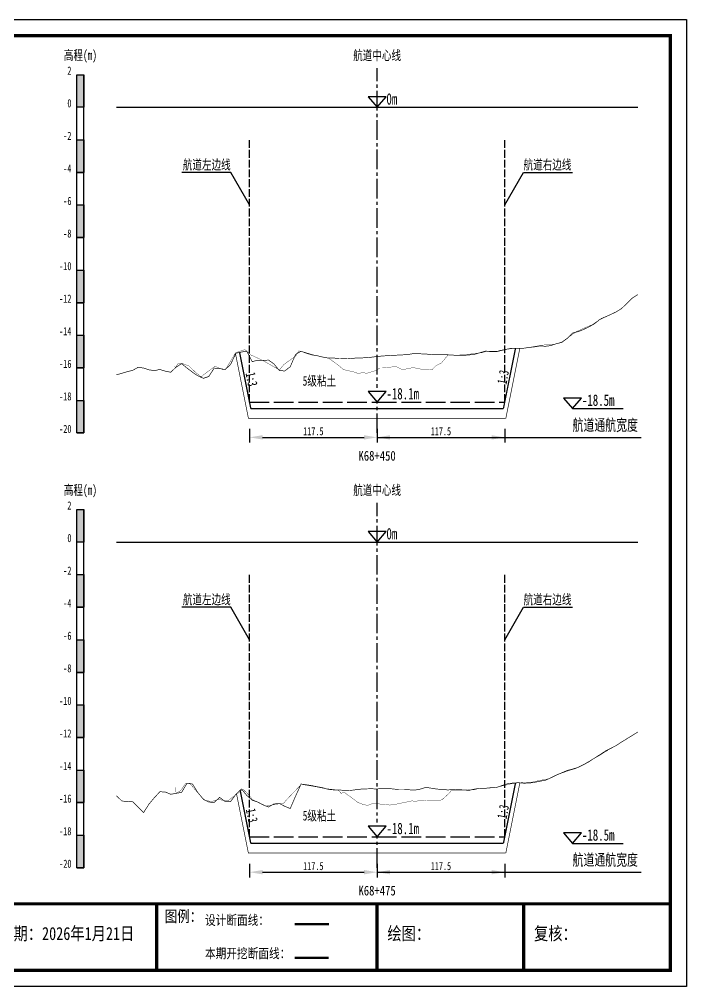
# Model space of a CAD drawing. Header units: millimetres. Extents: x 0 to 1680, y -8762 to 0.
# Drawn here: x 215.2 to 420, y -4752 to -4455 of the extents above; entities that cross this region are included whole.
import ezdxf
from ezdxf.enums import TextEntityAlignment as Align

# ---------------------------------------------------------------- set-up
doc = ezdxf.new("R2010")
doc.units = ezdxf.units.MM
doc.linetypes.add('ACAD_ISO02W100', pattern=[15, 12, -3])
doc.linetypes.add('CENTER2', pattern=[1.125, 0.75, -0.125, 0.125, -0.125])
for name, color, linetype in [('0-桩号', 1, 'Continuous'), ('0-航道左右边线标注', 8, 'Continuous'), ('1-疏浚底高', 7, 'Continuous'), ('1-通航宽度', 7, 'Continuous'), ('1-通航底高', 7, 'Continuous'), ('202601', 5, 'Continuous'), ('DMX', 20, 'Continuous'), ('L1', 7, 'Continuous'), ('图幅外框线', 145, 'Continuous'), ('地质分层', 6, 'Continuous'), ('坡比', 1, 'Continuous'), ('尺寸标注', 1, 'Continuous'), ('开挖线', 4, 'Continuous'), ('标尺', 7, 'Continuous'), ('超挖线', 3, 'Continuous'), ('辅助框', 7, 'Continuous'), ('通航底面线', 7, 'ACAD_ISO02W100')]:
    doc.layers.add(name, color=color, linetype=linetype)
doc.styles.get("Standard").update_dxf_attribs({"font": 'arial.ttf'})
doc.styles.add('仿宋', font='仿宋_GB2312.ttf', dxfattribs={"width": 0.8})
doc.styles.add('仿宋GB2312', font='仿宋_GB2312.ttf', dxfattribs={"width": 0.7, "height": 2.5})
doc.styles.add('仿宋体', font='仿宋_GB2312.ttf', dxfattribs={"width": 0.8})
doc.dimstyles.new('2000', dxfattribs={"dimtxt": 3, "dimasz": 2.5, "dimexe": 1.25, "dimexo": 0.625, "dimtad": 1, "dimlfac": 2, "dimdsep": 46, "dimtxsty": 'Standard', "dimcen": 2.5, "dimadec": 0, "dimazin": 0, "dimtfac": 1, "dimtmove": 0, "dimatfit": 3, "dimfxl": 0, "dimarcsym": 0})

# ---------------------------------------------------------------- blocks, each defined once
blk = doc.blocks.new('标尺')
at = {"layer": '标尺', "linetype": 'Continuous'}
for points in [[(-2.116669999959413, 100), (0, 100), (0, 90), (-2.116669999959413, 90)], [(-2.116669999959413, 80), (0, 80), (0, 70), (-2.116669999959413, 70)], [(-2.116669999959413, 60), (0, 60), (0, 50), (-2.116669999959413, 50)], [(-2.116669999959413, 40), (0, 40), (0, 30), (-2.116669999959413, 30)], [(-2.116669999959413, 20), (0, 20), (0, 10), (-2.116669999959413, 10)], [(-2.116669999959413, 0), (0, 0), (0, -10), (-2.116669999959413, -10)]]:
    blk.add_hatch(color=256, dxfattribs=at).paths.add_polyline_path(points)
for p, q in [((-2.116669999959413, -10), (-2.116669999959413, 100)), ((0, -10), (0, 100)), ((-2.116669999959413, 80), (0, 80)), ((-2.116669999959413, 70), (0, 70)), ((-2.116669999959413, 60), (0, 60)), ((-2.116669999959413, 50), (0, 50)), ((-2.116669999959413, 40), (0, 40)), ((-2.116669999959413, 30), (0, 30)), ((-2.116669999959413, 20), (0, 20)), ((-2.116669999959413, 10), (0, 10)), ((-2.116669999959413, 0), (0, 0)), ((-2.116669999959413, -10), (0, -10))]:
    blk.add_line(p, q, dxfattribs=at)
at = {"layer": '标尺'}
for points in [[(-2.116669999959413, 100), (0, 100), (0, 90), (-2.116669999959413, 90)], [(-2.116669999959413, 100), (0, 100), (0, 90), (-2.116669999959413, 90)], [(-2.116669999959413, 80), (0, 80), (0, 70), (-2.116669999959413, 70)], [(-2.116669999959413, 80), (0, 80), (0, 70), (-2.116669999959413, 70)], [(-2.116669999959413, 60), (0, 60), (0, 50), (-2.116669999959413, 50)], [(-2.116669999959413, 60), (0, 60), (0, 50), (-2.116669999959413, 50)], [(-2.116669999959413, 40), (0, 40), (0, 30), (-2.116669999959413, 30)], [(-2.116669999959413, 40), (0, 40), (0, 30), (-2.116669999959413, 30)], [(-2.116669999959413, 20), (0, 20), (0, 10), (-2.116669999959413, 10)], [(-2.116669999959413, 20), (0, 20), (0, 10), (-2.116669999959413, 10)], [(-2.116669999959413, 0), (0, 0), (0, -10), (-2.116669999959413, -10)], [(-2.116669999959413, 0), (0, 0), (0, -10), (-2.116669999959413, -10)]]:
    blk.add_lwpolyline(points, close=True, dxfattribs=at)
at = {"layer": '标尺', "style": '仿宋GB2312', "width": 0.7}
blk.add_text('高程(m)', height=3, dxfattribs=at).set_placement((-1.058334999950603, 106.0000000009313), align=Align.MIDDLE_CENTER)
for s, p in [('2', (-3.816669999971054, 100)), ('0', (-3.816669999971054, 90)), ('-2', (-3.816669999971054, 80)), ('-4', (-3.816669999971054, 70)), ('-6', (-3.816669999971054, 60)), ('-8', (-3.816669999971054, 50)), ('-10', (-3.816669999971054, 40)), ('-12', (-3.816669999971054, 30)), ('-14', (-3.816669999971054, 20)), ('-16', (-3.816669999971054, 10)), ('-18', (-3.816669999971054, 0)), ('-20', (-3.816669999971054, -10))]:
    blk.add_text(s, height=2.5, dxfattribs=at).set_placement(p, align=Align.RIGHT)
blk = doc.blocks.new('*D203')
at = {"layer": 'Defpoints', "color": 0, "ltscale": 0.5}
for p in [(285.83333333351, -4572.5), (325, -4572.5), (325, -4583.353539885343)]:
    blk.add_point(p, dxfattribs=at)
at = {"layer": '尺寸标注', "color": 0, "lineweight": -2, "ltscale": 0.5}
for p, q in [((285.83333333351, -4580.75), (285.83333333351, -4584.953539885343)), ((325, -4580.75), (325, -4584.953539885343)), ((289.83333333351, -4583.353539885343), (321, -4583.353539885343))]:
    blk.add_line(p, q, dxfattribs=at)
at = {"layer": '尺寸标注', "color": 0, "ltscale": 0.5}
for points in [[(289.83333333351, -4582.686873218676), (289.83333333351, -4584.02020655201), (285.83333333351, -4583.353539885343)], [(321, -4582.686873218676), (321, -4584.02020655201), (325, -4583.353539885343)]]:
    blk.add_solid(points, dxfattribs=at)
at = {"layer": '尺寸标注', "color": 0, "ltscale": 0.5, "insert": (305.416666666755, -4581.478539885343), "char_height": 2.5, "attachment_point": 5, "style": '仿宋GB2312'}
blk.add_mtext('117.5', dxfattribs=at)
blk = doc.blocks.new('*D204')
at = {"layer": 'Defpoints', "color": 0, "ltscale": 0.5}
for p in [(285.833333332486, -4706), (325, -4706), (325, -4716.853509694954)]:
    blk.add_point(p, dxfattribs=at)
at = {"layer": '尺寸标注', "color": 0, "lineweight": -2, "ltscale": 0.5}
for p, q in [((285.833333332486, -4714.25), (285.833333332486, -4718.453509694954)), ((325, -4714.25), (325, -4718.453509694954)), ((289.833333332486, -4716.853509694954), (321, -4716.853509694954))]:
    blk.add_line(p, q, dxfattribs=at)
at = {"layer": '尺寸标注', "color": 0, "ltscale": 0.5}
for points in [[(289.833333332486, -4716.186843028287), (289.833333332486, -4717.520176361621), (285.833333332486, -4716.853509694954)], [(321, -4716.186843028287), (321, -4717.520176361621), (325, -4716.853509694954)]]:
    blk.add_solid(points, dxfattribs=at)
at = {"layer": '尺寸标注', "color": 0, "ltscale": 0.5, "insert": (305.416666666243, -4714.978509694954), "char_height": 2.5, "attachment_point": 5, "style": '仿宋GB2312'}
blk.add_mtext('117.5', dxfattribs=at)
blk = doc.blocks.new('*D144')
at = {"layer": 'Defpoints', "color": 0, "ltscale": 0.5}
for p in [(325, -4572.5), (364.166666666252, -4572.5), (364.166666666252, -4583.353486154258)]:
    blk.add_point(p, dxfattribs=at)
at = {"layer": '尺寸标注', "color": 0, "lineweight": -2, "ltscale": 0.5}
for p, q in [((325, -4580.75), (325, -4584.953486154258)), ((364.166666666252, -4580.75), (364.166666666252, -4584.953486154258)), ((329, -4583.353486154258), (360.166666666252, -4583.353486154258))]:
    blk.add_line(p, q, dxfattribs=at)
at = {"layer": '尺寸标注', "color": 0, "ltscale": 0.5}
for points in [[(329, -4582.686819487591), (329, -4584.020152820925), (325, -4583.353486154258)], [(360.166666666252, -4582.686819487591), (360.166666666252, -4584.020152820925), (364.166666666252, -4583.353486154258)]]:
    blk.add_solid(points, dxfattribs=at)
at = {"layer": '尺寸标注', "color": 0, "ltscale": 0.5, "insert": (344.583333333126, -4581.478486154258), "char_height": 2.5, "attachment_point": 5, "style": '仿宋GB2312'}
blk.add_mtext('117.5', dxfattribs=at)
blk = doc.blocks.new('*D145')
at = {"layer": 'Defpoints', "color": 0, "ltscale": 0.5}
for p in [(325, -4706), (364.16666666649, -4706), (364.16666666649, -4716.853455953015)]:
    blk.add_point(p, dxfattribs=at)
at = {"layer": '尺寸标注', "color": 0, "lineweight": -2, "ltscale": 0.5}
for p, q in [((325, -4714.25), (325, -4718.453455953016)), ((364.16666666649, -4714.25), (364.16666666649, -4718.453455953016)), ((329, -4716.853455953015), (360.16666666649, -4716.853455953015))]:
    blk.add_line(p, q, dxfattribs=at)
at = {"layer": '尺寸标注', "color": 0, "ltscale": 0.5}
for points in [[(329, -4716.186789286348), (329, -4717.520122619682), (325, -4716.853455953015)], [(360.16666666649, -4716.186789286348), (360.16666666649, -4717.520122619682), (364.16666666649, -4716.853455953015)]]:
    blk.add_solid(points, dxfattribs=at)
at = {"layer": '尺寸标注', "color": 0, "ltscale": 0.5, "insert": (344.583333333245, -4714.978455953015), "char_height": 2.5, "attachment_point": 5, "style": '仿宋GB2312'}
blk.add_mtext('117.5', dxfattribs=at)
blk = doc.blocks.new('通航底高')
at = {"layer": '1-通航底高'}
for p, q in [((-2.762494692986365, 3.232132659759372), (5.923793651163578e-06, 6.932765245437622e-06)), ((2.762506540631875, 3.232132659759372), (-2.762494692986365, 3.232132659759372)), ((5.923793651163578e-06, 6.932765245437622e-06), (2.762506540631875, 3.232132659759372))]:
    blk.add_line(p, q, dxfattribs=at)
at = {"layer": '1-通航底高', "style": '仿宋', "width": 0.7}
blk.add_attdef('通航底高', (2.856129719933961, 0.8203305718488991), '', height=3.5, dxfattribs=at)
blk = doc.blocks.new('疏浚底高')
at = {"layer": '1-疏浚底高'}
for p, q in [((-2.762500616780017, 3.232125726994127), (0, 0)), ((2.762500616838224, 3.232125726994127), (-2.762500616780017, 3.232125726994127)), ((0, 0), (2.762500616838224, 3.232125726994127)), ((-5.923793651163578e-06, -6.932765245437622e-06), (15.51466270413067, -6.932765245437622e-06))]:
    blk.add_line(p, q, dxfattribs=at)
at = {"layer": '1-疏浚底高', "style": '仿宋', "width": 0.7}
blk.add_attdef('疏浚底高', (2.856123796140309, 0.8203236390836537), '', height=3.5, dxfattribs=at)

msp = doc.modelspace()

# ---------------------------------------------------------------- linework, layer by layer
at = {"layer": '0-航道左右边线标注', "linetype": 'ACAD_ISO02W100', "ltscale": 0.2}
for points in [[(285.8333333335099, -4572.5), (285.8333333335099, -4492)], [(364.1666666662518, -4572.5), (364.1666666662518, -4492)], [(285.8333333324858, -4706), (285.8333333324858, -4625.5)], [(364.1666666664901, -4706), (364.1666666664901, -4625.5)]]:
    msp.add_lwpolyline(points, dxfattribs=at)
at = {"layer": '0-航道左右边线标注'}
for points in [[(285.83333333351, -4512), (280.0598306416429, -4501.999999999984), (265.0598306416429, -4501.99999999994)], [(364.166666666252, -4512), (369.9401693581773, -4502.000000000016), (384.9401693581773, -4502.00000000006)], [(285.833333332486, -4645.5), (280.0598306406188, -4635.499999999984), (265.0598306406188, -4635.49999999994)], [(364.16666666649, -4645.5), (369.9401693584154, -4635.500000000016), (384.9401693584154, -4635.50000000006)]]:
    msp.add_lwpolyline(points, dxfattribs=at)
at = {"layer": '1-通航宽度'}
for points in [[(325, -4583.35), (406, -4583.35)], [(325, -4716.85), (406, -4716.85)]]:
    msp.add_lwpolyline(points, dxfattribs=at)
at = {"layer": '202601', "color": 1, "linetype": 'Continuous', "const_width": 0.1}
for points in [[(262.9070000001984, -4561.400000000001), (263.0465555557544, -4562.050001144411), (263.9098888890874, -4560.750000000002), (265.1865555557545, -4560.649997711183), (267.2898888890874, -4561.450001716616), (269.0198888890874, -4563.149997711183), (271.0165555557545, -4564.799997329714), (271.5465555557544, -4564.299995422365), (275.2532222224204, -4561.499998092651), (277.6198888890874, -4562.55000305176), (278.5032222224204, -4562.450000762939), (280.9932222224205, -4558.350002288819), (281.4432222224204, -4557.50000190735), (281.5798888890874, -4557.349998474123), (284.4398888890875, -4556.400000572206), (286.3165555557545, -4558.050000190737), (290.0332222224204, -4559.800002098085), (293.5298888890874, -4561.800000190737), (294.5098888890874, -4562.299997329714), (294.9132222224205, -4562.749998092652), (296.3865555557545, -4561.000000953675), (300.0165555557545, -4558.350002288819), (300.9532222224204, -4556.800000190737), (302.7132222224204, -4557.199999809267), (304.9998888890875, -4557.900001525881), (306.9065555557544, -4558.399998664858), (309.0265555557544, -4558.799998283388), (309.4932222224205, -4558.900000572206), (310.0065555557545, -4558.950001716616), (313.1198888890874, -4561.20000076294), (314.6965555557545, -4562.55000305176), (318.2165555557544, -4563.350002288819), (319.4132222224205, -4563.850004196169), (320.4665555557544, -4563.350002288819), (321.7298888890874, -4563.70000076294), (324.5598888890875, -4562.850000381472), (325.8665555557544, -4562.050001144411), (326.5465555557544, -4562.050001144411), (327.3832222224204, -4562.000000000002), (329.2865555557544, -4561.749999046328), (330.8865555557544, -4561.650001525881), (332.8132222224204, -4562.600004196169), (335.0298888890874, -4562.100002288818), (336.2132222224204, -4561.949998855593), (338.7698888890874, -4562.450000762939), (341.8465555557544, -4562.600004196169), (343.0265555557544, -4561.349999427796), (344.7098888890874, -4560.550000190737), (346.8198888890875, -4557.999999046327), (347.6732222224205, -4558.149997711183), (351.9065555557544, -4557.999999046327), (352.6032222224204, -4557.949997901918), (353.3165555557545, -4557.799999237061), (357.1132222224205, -4557.349998474123), (358.8998888890874, -4556.850001335146), (361.4032222224204, -4556.850001335146), (361.8332222224204, -4556.899997711183), (362.6965555557545, -4556.650001525881), (366.1465555557544, -4555.949999809267), (367.4398888890875, -4555.949999809267), (368.2765555557544, -4556.000000953675), (370.5432222224205, -4555.949999809267), (371.1032222224205, -4555.800001144411), (375.6665555557544, -4555.049998283388), (375.7765555557544, -4555.049998283388), (375.9265555557544, -4555.00000190735), (378.8765555557544, -4554.849998474123), (380.2998888890875, -4554.550001144412), (381.6965555557545, -4554.049999237061), (386.2798888890874, -4550.800001144412), (386.9565555557544, -4550.550000190737), (387.6998888890874, -4550.150000572206), (391.0465555557544, -4548.75000190735), (393.8398888890874, -4546.800000190737), (394.2098888890874, -4546.650001525881), (394.5732222224204, -4546.499998092651), (395.8365555557544, -4545.949999809267)], [(263.2469999999994, -4690.849999998836), (263.2832222222214, -4692.650001524715), (264.6665555555554, -4691.850002287653), (266.1765555555554, -4689.649999617366), (267.4298888888884, -4689.55000209692), (269.6498888888884, -4692.099998472957), (272.1198888888885, -4694.799998282222), (274.2865555555554, -4695.150001524715), (276.1265555555555, -4694.55000209692), (279.0298888888884, -4694.95000171545), (279.2032222222214, -4694.900000571041), (279.3665555555554, -4694.799998282222), (283.8498888888884, -4691.400001524715), (285.1165555555554, -4692.600000380306), (286.8132222222214, -4694.599998472957), (290.9565555555554, -4696.549995421198), (290.9698888888884, -4696.549995421198), (290.9798888888884, -4696.549995421198), (291.0132222222214, -4696.549995421198), (295.3032222222215, -4695.799997328548), (296.1432222222214, -4695.899999617366), (297.3198888888884, -4694.50000095251), (301.8265555555554, -4689.799998282222), (302.3732222222214, -4689.999998091487), (304.8565555555554, -4690.399997710018), (307.3665555555555, -4690.849998472957), (308.4932222222214, -4691.099999426631), (313.0865555555554, -4691.649997710018), (313.9532222222214, -4692.650001524715), (314.7998888888885, -4692.250001906185), (319.1398888888884, -4695.449998854426), (320.9465555555554, -4696.149995802668), (321.4432222222214, -4696.199996947077), (321.9398888888884, -4696.400001524715), (323.8032222222215, -4695.700004576473), (328.2665555555554, -4696.199996947077), (328.5565555555554, -4696.199996947077), (328.9232222222215, -4696.249998091487), (331.1865555555554, -4695.899999617366), (335.7565555555555, -4694.95000171545), (336.6865555555554, -4695.100000380306), (338.3198888888884, -4694.849999426631), (339.6965555555554, -4694.900000571041), (344.0965555555554, -4694.849999426631), (344.9832222222215, -4694.55000209692), (347.1832222222214, -4692.549999235897), (347.8065555555554, -4691.649997710018), (348.5265555555554, -4691.649997710018), (351.2565555555555, -4691.699998854426), (352.4865555555554, -4691.499999045162), (354.5498888888884, -4691.60000133398), (356.1498888888884, -4691.20000171545), (358.9232222222215, -4691.099999426631), (361.5932222222214, -4690.80000209692), (365.0332222222214, -4689.999998091487), (366.2132222222214, -4689.700000761775), (368.0865555555554, -4689.449999808101), (370.0698888888884, -4689.300001143245), (372.5565555555554, -4689.199998854426), (374.5298888888884, -4688.749998091487), (376.7732222222214, -4688.349998472957), (377.6132222222215, -4688.149998663692), (378.7765555555554, -4687.699997900753), (380.9098888888884, -4686.699998854427), (384.4432222222214, -4685.449998854426), (385.4632222222214, -4685.199997900753), (386.8665555555554, -4684.649999617365), (388.2698888888884, -4683.949997900753), (390.2065555555554, -4682.899997710018), (391.3598888888885, -4682.05000209692), (393.1532222222214, -4681.099999426631), (394.6632222222214, -4680.100000380306), (395.2132222222214, -4679.799998282222), (395.8365555555554, -4679.4499998081)]]:
    msp.add_lwpolyline(points, dxfattribs=at)
at = {"layer": 'DMX', "color": 7, "linetype": 'Continuous', "const_width": 0.2}
for points in [[(245, -4564.10999999987), (245, -4564.10999999987), (246.6666666666861, -4563.685000000056), (248.3333333333139, -4563.169999999925), (250, -4562.76500000013), (251.6666666666861, -4561.830000000075), (253.3333333333139, -4562.064999999944), (255, -4562.625), (256.6666666666861, -4562.845000000205), (258.3333333333139, -4562.5), (260, -4563.020000000019), (261.6666666666861, -4563.354999999981), (263.3333333333139, -4561.76500000013), (265, -4560.709999999963), (266.6666666666861, -4562.080000000075), (268.3333333333139, -4563.345000000205), (270, -4564.455000000075), (271.6666666666861, -4565.220000000205), (273.3333333333139, -4564.669999999925), (275, -4562.089999999851), (276.6666666666861, -4562.189999999944), (278.3333333333139, -4562.555000000168), (280, -4561.020000000019), (281.6666666666861, -4557.51500000013), (283.3333333333139, -4557.154999999795), (285, -4556.884999999776), (286.6666666666861, -4560.104999999981), (288.3333333333139, -4559.665000000037), (290, -4559.729999999981), (291.6666666666861, -4559.615000000224), (293.3333333333139, -4560.794999999925), (295, -4562.845000000205), (296.6666666666861, -4562.955000000075), (298.3333333333139, -4561.654999999795), (300, -4557.854999999981), (301.6666666666861, -4556.910000000149), (303.3333333333139, -4557.524999999907), (305, -4558.020000000019), (306.6666666666861, -4558.305000000168), (308.3333333333139, -4558.694999999832), (310, -4558.990000000224), (311.6666666666861, -4558.995000000112), (313.3333333333139, -4559.134999999776), (315, -4559.120000000112), (316.6666666666861, -4559.145000000019), (318.3333333333139, -4559.01500000013), (320, -4558.950000000186), (321.6666666666861, -4558.899999999907), (323.3333333333139, -4558.720000000205), (325, -4558.509999999776), (326.6666666666861, -4558.365000000224), (328.3333333333139, -4558.245000000112), (330, -4558.174999999814), (331.6666666666861, -4558.069999999832), (333.3333333333139, -4557.990000000224), (335, -4557.819999999832), (336.6666666666861, -4557.520000000019), (338.3333333333139, -4557.689999999944), (340, -4557.770000000019), (341.6666666666861, -4557.910000000149), (343.3333333333139, -4557.955000000075), (345, -4557.955000000075), (346.6666666666861, -4557.995000000112), (348.3333333333139, -4558.100000000093), (350, -4558.209999999963), (351.6666666666861, -4558.185000000056), (353.3333333333139, -4558.024999999907), (355, -4557.819999999832), (356.6666666666861, -4557.330000000075), (358.3333333333139, -4556.834999999963), (360, -4557.055000000168), (361.6666666666861, -4557.055000000168), (363.3333333333139, -4556.620000000112), (365, -4556.245000000112), (366.6666666666861, -4556.01500000013), (368.3333333333139, -4555.970000000205), (370, -4555.979999999981), (371.6666666666861, -4555.73499999987), (373.3333333333139, -4555.560000000056), (375, -4555.285000000149), (376.6666666666861, -4555.379999999888), (378.3333333333139, -4555.165000000037), (380, -4554.589999999851), (381.6666666666861, -4554.200000000186), (383.3333333333139, -4552.975000000093), (385, -4551.294999999925), (386.6666666666861, -4550.899999999907), (388.3333333333139, -4550.225000000093), (390, -4549.435000000056), (391.6666666666861, -4548.5), (393.3333333333139, -4547.154999999795), (395, -4546.379999999888), (396.6666666666861, -4545.629999999888), (398.3333333333139, -4544.834999999963), (400, -4543.810000000056), (401.6666666666861, -4542.225000000093), (403.3333333333139, -4540.589999999851), (405, -4539.51500000013)], [(244.9999999999998, -4693.365000000224), (244.9999999999998, -4693.365000000224), (246.6666666666861, -4695.01500000013), (248.3333333333139, -4695.129999999888), (250, -4695.25), (251.6666666666861, -4696.865000000224), (253.3333333333139, -4698.524999999907), (255, -4695.935000000056), (256.6666666666861, -4693.944999999832), (258.3333333333139, -4692.154999999795), (260, -4692.23499999987), (261.6666666666861, -4692.930000000168), (263.3333333333139, -4692.634999999776), (265, -4692.354999999981), (266.6666666666861, -4689.529999999795), (268.3333333333139, -4689.774999999907), (270, -4692.430000000168), (271.6666666666861, -4694.459999999963), (273.3333333333139, -4695.334999999963), (275, -4695.419999999925), (276.6666666666861, -4693.89000000013), (278.3333333333139, -4695.14000000013), (280, -4695.23499999987), (281.6666666666861, -4692.915000000037), (283.3333333333139, -4691.270000000019), (285, -4693.279999999795), (286.6666666666861, -4694.759999999776), (288.3333333333139, -4695.310000000056), (290, -4696.200000000186), (291.6666666666861, -4696.845000000205), (293.3333333333139, -4695.895000000019), (295, -4695.774999999907), (296.6666666666861, -4696.625), (298.3333333333139, -4697.310000000056), (300, -4693.450000000186), (301.6666666666861, -4689.794999999925), (303.3333333333139, -4690.020000000019), (305, -4690.279999999795), (306.6666666666861, -4690.629999999888), (308.3333333333139, -4690.924999999814), (310, -4691.424999999814), (311.6666666666861, -4691.589999999851), (313.3333333333139, -4691.629999999888), (315, -4691.725000000093), (316.6666666666861, -4691.779999999795), (318.3333333333139, -4691.549999999814), (320, -4691.354999999981), (321.6666666666861, -4691.270000000019), (323.3333333333139, -4691.240000000224), (325, -4691.305000000168), (326.6666666666861, -4691.080000000075), (328.3333333333139, -4691.089999999851), (330, -4691.330000000075), (331.6666666666861, -4691.464999999851), (333.3333333333139, -4691.464999999851), (335, -4691.564999999944), (336.6666666666861, -4691.645000000019), (338.3333333333139, -4691.325000000186), (340, -4690.794999999925), (341.6666666666861, -4691.069999999832), (343.3333333333139, -4691.330000000075), (345, -4691.464999999851), (346.6666666666861, -4691.595000000205), (348.3333333333139, -4691.490000000224), (350, -4691.435000000056), (351.6666666666861, -4691.645000000019), (353.3333333333139, -4691.714999999851), (355, -4691.314999999944), (356.6666666666861, -4691.120000000112), (358.3333333333139, -4691.089999999851), (360, -4690.899999999907), (361.6666666666861, -4690.839999999851), (363.3333333333139, -4690.25), (365, -4689.709999999963), (366.6666666666861, -4689.479999999981), (368.3333333333139, -4689.379999999888), (370, -4689.540000000037), (371.6666666666861, -4689.495000000112), (373.3333333333139, -4689.254999999888), (375, -4688.919999999925), (376.6666666666861, -4688.620000000112), (378.3333333333139, -4687.879999999888), (380, -4687.040000000037), (381.6666666666861, -4686.350000000093), (383.3333333333139, -4685.625), (385, -4685.200000000186), (386.6666666666861, -4684.674999999814), (388.3333333333139, -4683.850000000093), (390, -4682.895000000019), (391.6666666666861, -4681.879999999888), (393.3333333333139, -4680.790000000037), (395, -4679.685000000056), (396.6666666666861, -4678.865000000224), (398.3333333333139, -4677.98499999987), (400, -4676.910000000149), (401.6666666666861, -4675.879999999888), (403.3333333333139, -4674.85999999987), (405, -4673.814999999944)]]:
    msp.add_lwpolyline(points, dxfattribs=at)
at = {"layer": 'L1', "linetype": 'CENTER2', "ltscale": 8}
for p, q in [((324.9999999999994, -4582), (324.9999999999994, -4470)), ((324.9999999999994, -4715.499999999069), (324.9999999999994, -4603.499999999069))]:
    msp.add_line(p, q, dxfattribs=at)
at = {"layer": 'L1'}
for p, q in [((322.2374993832194, -4478.767874272773), (324.9999999999994, -4481.999999999767)), ((327.7625006168377, -4478.767874272773), (322.2374993832194, -4478.767874272773)), ((324.9999999999994, -4481.999999999767), (327.7625006168377, -4478.767874272773)), ((244.9999999999994, -4481.999999999767), (404.9999999999994, -4482.000000000233)), ((322.2374993832194, -4612.267874271842), (324.9999999999994, -4615.499999998836)), ((327.7625006168377, -4612.267874271842), (322.2374993832194, -4612.267874271842)), ((324.9999999999994, -4615.499999998836), (327.7625006168377, -4612.267874271842)), ((244.9999999999994, -4615.499999998836), (404.9999999999994, -4615.499999999302))]:
    msp.add_line(p, q, dxfattribs=at)
at = {"layer": '开挖线', "linetype": 'Continuous', "const_width": 0.4, "flags": 128}
for points in [[(363.7666666681041, -4574.499999996626), (367.4679938340996, -4555.993364166646)], [(286.2333333327718, -4574.499999996626), (282.7878962168592, -4557.272814417061)], [(286.2333333327718, -4574.499999996626), (363.7666666681041, -4574.499999996626)], [(363.7666666679081, -4707.999999996626), (367.4804318494388, -4689.43117408897)], [(286.2333333325759, -4707.999999996626), (282.960859640265, -4691.637631535071)], [(286.2333333325759, -4707.999999996626), (363.7666666679081, -4707.999999996626)]]:
    msp.add_lwpolyline(points, dxfattribs=at)
at = {"layer": '超挖线', "linetype": 'ACAD_ISO02W100', "ltscale": 0.5, "const_width": 0.2, "flags": 128}
for points in [[(364.4999999681463, -4577.499999996626), (368.8054334473071, -4555.972832600825)], [(285.5000000327294, -4577.499999996626), (281.5514571543268, -4557.757285604612)], [(285.5000000327294, -4577.499999996626), (364.4999999681463, -4577.499999996626)], [(364.4999999679503, -4710.999999996626), (368.8147566398055, -4689.426216637354)], [(285.5000000325334, -4710.999999996626), (281.84733592218, -4692.736679444858)], [(285.5000000325334, -4710.999999996626), (364.4999999679503, -4710.999999996626)]]:
    msp.add_lwpolyline(points, dxfattribs=at)
at = {"layer": '辅助框', "color": 24, "const_width": 1}
for points in [[(24.99999999910088, -4726.581966023392), (414.9999999991009, -4726.581966023392)], [(257.3787765649856, -4726.581966023392), (257.3787765649856, -4747)], [(324.9999999991009, -4726.581966023392), (324.9999999991009, -4747)], [(369.9999999991009, -4726.581966023392), (369.9999999991009, -4726.581966023392), (369.9999999991009, -4747)]]:
    msp.add_lwpolyline(points, dxfattribs=at)
at = {"layer": '辅助框', "color": 7, "lineweight": 50}
msp.add_lwpolyline([(299.7886391448829, -4732.780435456122), (310.1471387546641, -4732.780435456122)], dxfattribs=at)
at = {"layer": '辅助框', "color": 1, "lineweight": 50}
msp.add_lwpolyline([(299.7167638414682, -4743.106961125781), (310.0752634512493, -4743.106961125781)], dxfattribs=at)

# ---------------------------------------------------------------- block references
at = {"layer": '1-疏浚底高'}
for p in [(385, -4574.5), (385, -4708)]:
    msp.add_blockref('疏浚底高', p, dxfattribs=at).add_auto_attribs({'疏浚底高': '-18.5m'})
at = {"layer": '标尺'}
for p in [(234.9999999999994, -4572), (234.9999999999994, -4705.499999999069)]:
    msp.add_blockref('标尺', p, dxfattribs=at)

# ---------------------------------------------------------------- texts
at = {"layer": '0-航道左右边线标注', "style": '仿宋', "width": 0.7}
for p in [(280.0598306416429, -4501.999999999984), (280.0598306406188, -4635.499999999984)]:
    msp.add_text('航道左边线', height=3, dxfattribs=at).set_placement(p, align=Align.BOTTOM_RIGHT)
for p in [(369.9401693581773, -4502.000000000016), (369.9401693584154, -4635.500000000016)]:
    msp.add_text('航道右边线', height=3, dxfattribs=at).set_placement(p, align=Align.BOTTOM_LEFT)
at = {"layer": '1-通航宽度', "style": '仿宋', "width": 0.7}
for p in [(385, -4582.35), (385, -4715.85)]:
    msp.add_text('航道通航宽度', height=3.5, dxfattribs=at).set_placement(p, align=Align.BOTTOM_LEFT)
at = {"layer": 'L1', "style": '仿宋', "width": 0.7}
for p in [(324.9999999999994, -4466.02892156085), (324.9999999999994, -4599.528921559919)]:
    msp.add_text('航道中心线', height=3, dxfattribs=at).set_placement(p, align=Align.MIDDLE_CENTER)
for p in [(327.8561237953248, -4481.179669429315), (327.8561237953248, -4614.679669428384)]:
    msp.add_text('0m ', height=3.5, dxfattribs=at).set_placement(p)
at = {"layer": '地质分层', "linetype": 'Continuous', "style": '仿宋GB2312', "width": 0.7}
for p in [(307.2840894490711, -4565.987815365856), (307.2840894488751, -4699.487815365856)]:
    msp.add_text('5级粘土', height=3, dxfattribs=at).set_placement(p, align=Align.MIDDLE_CENTER)
at = {"layer": '坡比', "style": '仿宋体', "width": 0.7}
for rotation, p in [(281, (286.4717741720038, -4565.494165165599)), (79, (363.6561662134538, -4564.85446324269)), (281, (286.5582549410461, -4699.426569011791)), (79, (363.6623854440343, -4698.323367088808))]:
    msp.add_text('1:3', height=3, rotation=rotation, dxfattribs=at).set_placement(p, align=Align.MIDDLE)
at = {"layer": '辅助框', "insert": (259.8269339584745, -4728.631954133956), "char_height": 3.5, "width": 20.65205776894732, "attachment_point": 1, "style": '仿宋'}
msp.add_mtext('{\\C3;图例：}', dxfattribs=at)
at = {"layer": '辅助框', "color": 7, "lineweight": 50, "insert": (272.1653762094846, -4730.051345709999), "char_height": 3, "width": 26.24716962347821, "attachment_point": 1, "style": '仿宋'}
msp.add_mtext('设计断面线：', dxfattribs=at)
at = {"layer": '辅助框', "lineweight": 0, "char_height": 4, "width": 115.8863471220259, "attachment_point": 1}
for s, insert in [('{\\fKaiTi|b0|i0|c134|p49;\\W0.8;测量日期：2026年1月21日}', (200.3284275254665, -4733.682042507085)), ('{\\fKaiTi|b0|i0|c134|p49;\\W0.8;绘图：}', (328.1550933685704, -4733.682042507085)), ('{\\fKaiTi|b0|i0|c134|p49;\\W0.8;复核：}', (373.1550933685704, -4733.682042507085))]:
    msp.add_mtext(s, dxfattribs=dict(at, insert=insert))
at = {"layer": '辅助框', "color": 1, "insert": (272.1653762094846, -4740.260362698303), "char_height": 3, "width": 26.24716962347821, "attachment_point": 1, "style": '仿宋'}
msp.add_mtext('本期开挖断面线：', dxfattribs=at)

# ---------------------------------------------------------------- wipeouts: each hides what was drawn before it
for points in [[(319.1678378378376, -4590.605927026794), (319.1678378378376, -4587.45187297274), (330.7672972972971, -4587.45187297274), (330.7672972972971, -4590.605927026794)], [(319.1678378378376, -4724.105927025863), (319.1678378378376, -4720.951872971808), (330.7672972972971, -4720.951872971808), (330.7672972972971, -4724.105927025863)]]:
    msp.add_wipeout(points).dxf.layer = '0-桩号'

# ---------------------------------------------------------------- next in the draw order: texts
at = {"layer": '0-桩号', "style": '仿宋', "width": 0.8}
for s, p in [('K68+450', (325, -4589.0289)), ('K68+475', (325, -4722.5289))]:
    msp.add_text(s, height=3, dxfattribs=at).set_placement(p, align=Align.MIDDLE)

# ---------------------------------------------------------------- next in the draw order: wipeouts: each hides what was drawn before it
for points in [[(338.3219318258413, -4572.500006932765), (322.1304279924804, -4572.500006932765), (322.1304279924804, -4568.1510166430635), (338.3219318258413, -4568.1510166430635)], [(338.321937749635, -4706), (322.1304339162741, -4706), (322.1304339162741, -4701.651009710298), (338.321937749635, -4701.651009710298)]]:
    msp.add_wipeout(points).dxf.layer = '1-通航底高'

# ---------------------------------------------------------------- next in the draw order: linework, layer by layer
at = {"layer": '图幅外框线'}
msp.add_lwpolyline([(-8.991207778308308e-10, -4455), (419.9999999991009, -4455), (419.9999999991009, -4752), (-8.991207778308308e-10, -4752)], close=True, dxfattribs=at)
at = {"layer": '辅助框', "color": 24, "const_width": 1}
msp.add_lwpolyline([(414.9999999991009, -4747), (414.9999999991009, -4460), (24.99999999910088, -4460), (24.99999999910088, -4747)], close=True, dxfattribs=at)
at = {"layer": '通航底面线', "ltscale": 0.5}
for points in [[(285.8333333333139, -4572.5), (325, -4572.5), (364.1666666666861, -4572.5)], [(285.8333333333139, -4706), (325, -4706), (364.1666666666861, -4706)]]:
    msp.add_lwpolyline(points, dxfattribs=at)

# ---------------------------------------------------------------- next in the draw order: block references
at = {"layer": '1-通航底高'}
for p in [(325, -4572.5), (325, -4706)]:
    msp.add_blockref('通航底高', p, dxfattribs=at).add_auto_attribs({'通航底高': '-18.1m'})

# ---------------------------------------------------------------- next in the draw order: dimensions: what is measured, and where the dimension line sits
at = {"layer": '尺寸标注', "ltscale": 0.5}
for p1, p2, distance, picture, middle in [((285.83333333351, -4572.5), (325, -4572.5), -10.853539885342798, '*D203', (305.416666666755, -4581.478539885343)), ((325, -4572.5), (364.166666666252, -4572.5), -10.853486154257553, '*D144', (344.583333333126, -4581.478486154258)), ((285.833333332486, -4706), (325, -4706), -10.853509694953573, '*D204', (305.416666666243, -4714.978509694954)), ((325, -4706), (364.16666666649, -4706), -10.853455953015327, '*D145', (344.583333333245, -4714.978455953015))]:
    dim = msp.add_aligned_dim(p1=p1, p2=p2, distance=distance, dimstyle='2000', override={"dimtxt": 3.5, "dimasz": 4, "dimexe": 1.6, "dimexo": 8.25, "dimlfac": 3, "dimtxsty": '仿宋GB2312'}, dxfattribs=at)
    dim.commit()
    dim.dimension.update_dxf_attribs({"geometry": picture, "text_midpoint": middle})

doc.saveas('drawing.dxf')
